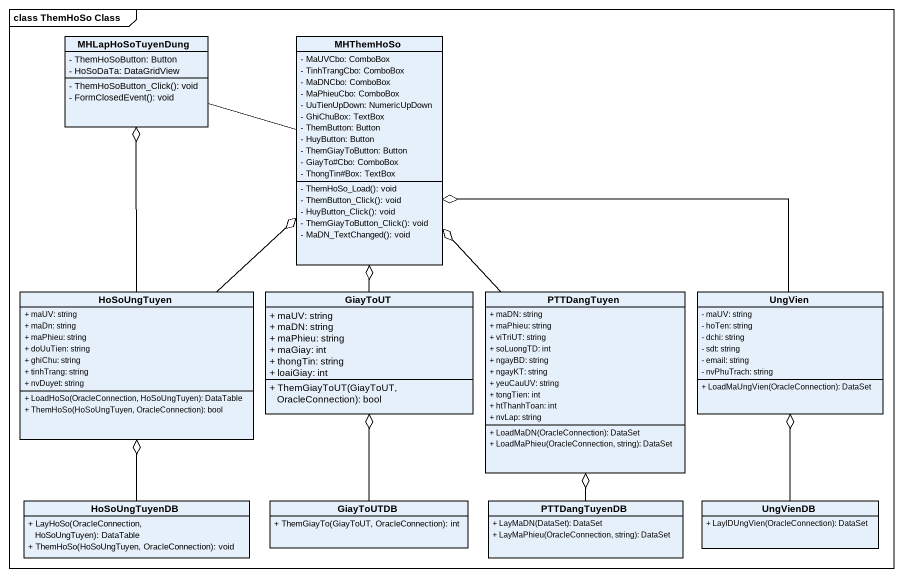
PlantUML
@startuml
mainframe class ThemHoSo Class
hide circle
hide empty members
skinparam classAttributeIconSize 0
class MHLapHoSoTuyenDung {
  - ThemHoSoButton: Button
  - HoSoDaTa: DataGridView
  - ThemHoSoButton_Click(): void
  - FormClosedEvent(): void
}
class MHThemHoSo {
  - MaUVCbo: ComboBox
  - TinhTrangCbo: ComboBox
  - MaDNCbo: ComboBox
  - MaPhieuCbo: ComboBox
  - UuTienUpDown: NumericUpDown
  - GhiChuBox: TextBox
  - ThemButton: Button
  - HuyButton: Button
  - ThemGiayToButton: Button
  - GiayTo#Cbo: ComboBox
  - ThongTin#Box: TextBox
  - ThemHoSo_Load(): void
  - ThemButton_Click(): void
  - HuyButton_Click(): void
  - ThemGiayToButton_Click(): void
  - MaDN_TextChanged(): void
}
class HoSoUngTuyen {
  + maUV: string
  + maDn: string
  + maPhieu: string
  + doUuTien: string
  + ghiChu: string
  + tinhTrang: string
  + nvDuyet: string
  + LoadHoSo(OracleConnection, HoSoUngTuyen): DataTable
  + ThemHoSo(HoSoUngTuyen, OracleConnection): bool
}
class GiayToUT {
  + maUV: string
  + maDN: string
  + maPhieu: string
  + maGiay: int
  + thongTin: string
  + loaiGiay: int
  + ThemGiayToUT(GiayToUT, OracleConnection): bool
}
class PTTDangTuyen {
  + maDN: string
  + maPhieu: string
  + viTriUT: string
  + soLuongTD: int
  + ngayBD: string
  + ngayKT: string
  + yeuCauUV: string
  + tongTien: int
  + htThanhToan: int
  + nvLap: string
  + LoadMaDN(OracleConnection): DataSet
  + LoadMaPhieu(OracleConnection, string): DataSet
}
class UngVien {
  - maUV: string
  - hoTen: string
  - dchi: string
  - sdt: string
  - email: string
  - nvPhuTrach: string
  + LoadMaUngVien(OracleConnection): DataSet
}
class HoSoUngTuyenDB {
  + LayHoSo(OracleConnection, HoSoUngTuyen): DataTable
  + ThemHoSo(HoSoUngTuyen, OracleConnection): void
}
class GiayToUTDB {
  + ThemGiayTo(GiayToUT, OracleConnection): int
}
class PTTDangTuyenDB {
  + LayMaDN(DataSet): DataSet
  + LayMaPhieu(OracleConnection, string): DataSet
}
class UngVienDB {
  + LayIDUngVien(OracleConnection): DataSet
}
MHLapHoSoTuyenDung -right- MHThemHoSo
HoSoUngTuyen -up-o MHLapHoSoTuyenDung
HoSoUngTuyen -up-o MHThemHoSo
GiayToUT -up-o MHThemHoSo
PTTDangTuyen -up-o MHThemHoSo
UngVien -left-o MHThemHoSo
HoSoUngTuyenDB -up-o HoSoUngTuyen
GiayToUTDB -up-o GiayToUT
PTTDangTuyenDB -up-o PTTDangTuyen
UngVienDB -up-o UngVien
@enduml
